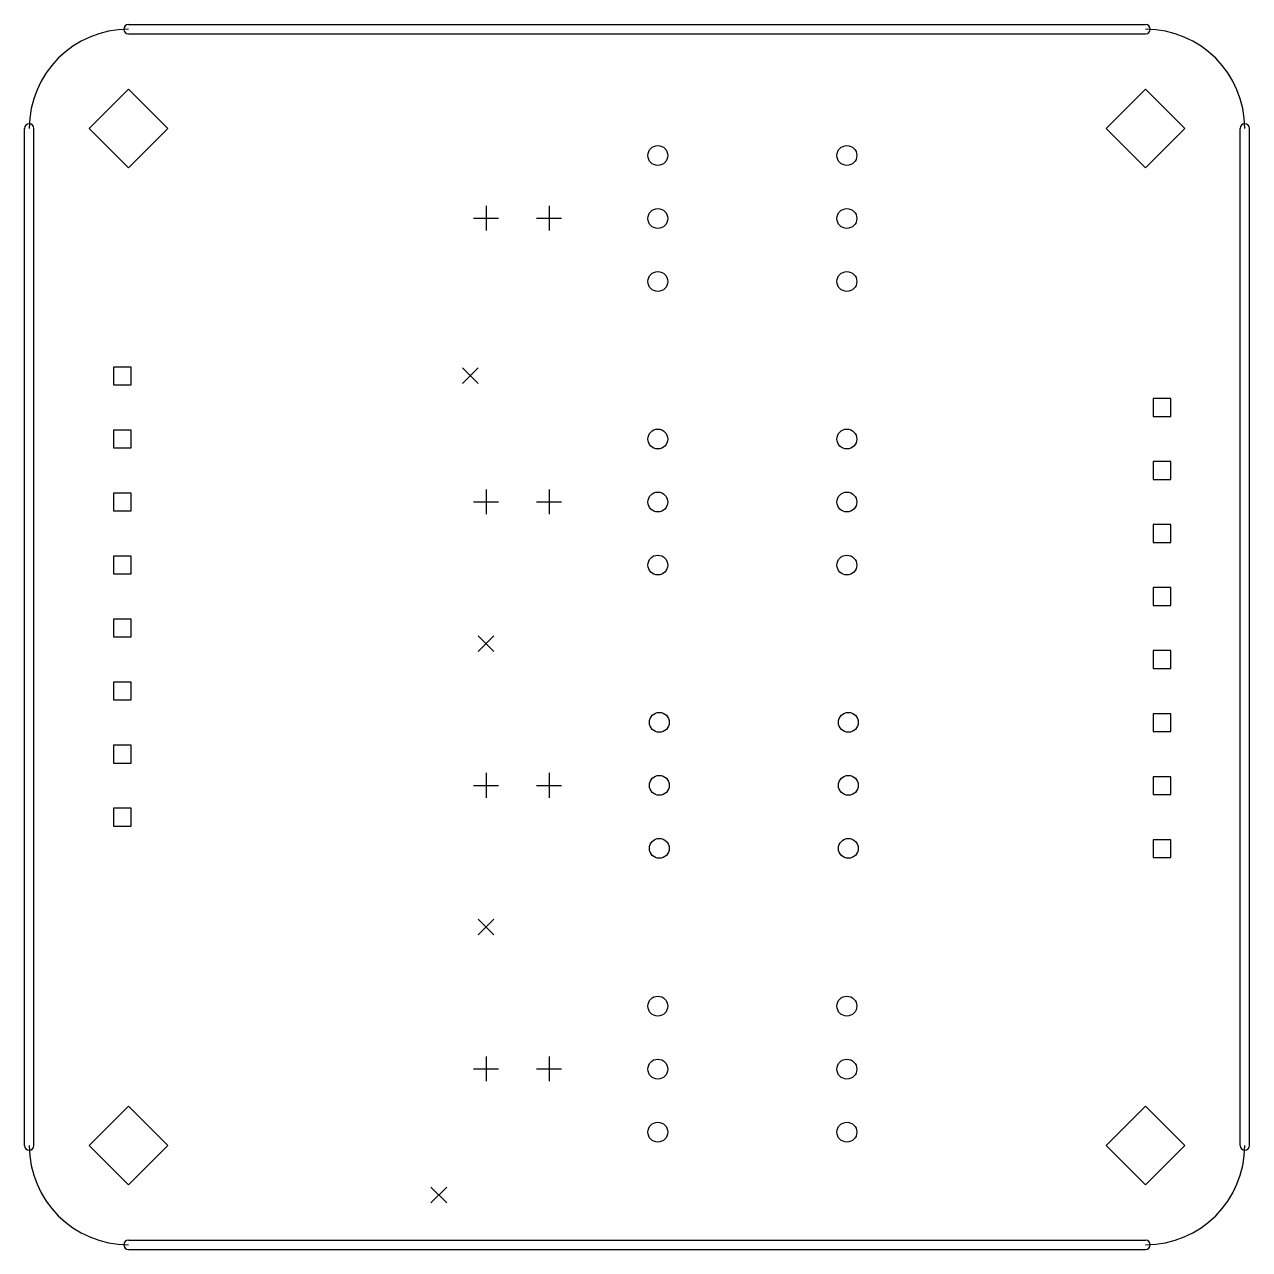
# Model space of a CAD drawing. Extents: x -3.4 to 68.2, y -77.1 to 0.2.
# Drawn here: x -0.19 to 49.19, y -49.19 to 0.19 of the extents above; entities that cross this region are included whole.
import ezdxf

# ---------------------------------------------------------------- set-up
doc = ezdxf.new("R2010")
doc.units = 0
doc.header["$MEASUREMENT"] = 0
doc.layers.add('BLACK', color=7, linetype='CONTINUOUS')

msp = doc.modelspace()

# ---------------------------------------------------------------- linework, layer by layer
at = {"layer": 'Black'}
for p, q in [((4, 0.1905), (45, 0.1905)), ((4, -0.1905), (45, -0.1905)), ((4, -2.4125), (2.4125, -4)), ((5.5875, -4), (4, -2.4125)), ((45, -2.4125), (43.4125, -4)), ((46.5875, -4), (45, -2.4125)), ((-0.1905, -45), (-0.1905, -4)), ((0.1905, -45), (0.1905, -4)), ((2.4125, -4), (4, -5.5875)), ((4, -5.5875), (5.5875, -4)), ((43.4125, -4), (45, -5.5875)), ((45, -5.5875), (46.5875, -4)), ((48.8095, -45), (48.8095, -4)), ((49.1905, -45), (49.1905, -4)), ((18.415, -7.12), (18.415, -8.12)), ((20.955, -7.12), (20.955, -8.12)), ((17.915, -7.62), (18.915, -7.62)), ((20.455, -7.62), (21.455, -7.62)), ((4.10921, -13.6208), (3.39079, -13.6208)), ((3.39079, -13.6208), (3.39079, -14.3392)), ((4.10921, -14.3392), (4.10921, -13.6208)), ((17.4625, -13.6525), (18.0975, -14.2875)), ((18.0975, -13.6525), (17.4625, -14.2875)), ((3.39079, -14.3392), (4.10921, -14.3392)), ((46.0192, -14.8908), (45.3008, -14.8908)), ((45.3008, -14.8908), (45.3008, -15.6092)), ((46.0192, -15.6092), (46.0192, -14.8908)), ((45.3008, -15.6092), (46.0192, -15.6092)), ((4.10921, -16.1608), (3.39079, -16.1608)), ((3.39079, -16.1608), (3.39079, -16.8792)), ((4.10921, -16.8792), (4.10921, -16.1608)), ((3.39079, -16.8792), (4.10921, -16.8792)), ((46.0192, -17.4308), (45.3008, -17.4308)), ((45.3008, -17.4308), (45.3008, -18.1492)), ((46.0192, -18.1492), (46.0192, -17.4308)), ((45.3008, -18.1492), (46.0192, -18.1492)), ((4.10921, -18.7008), (3.39079, -18.7008)), ((3.39079, -18.7008), (3.39079, -19.4192)), ((4.10921, -19.4192), (4.10921, -18.7008)), ((18.415, -18.55), (18.415, -19.55)), ((20.955, -18.55), (20.955, -19.55)), ((17.915, -19.05), (18.915, -19.05)), ((20.455, -19.05), (21.455, -19.05)), ((3.39079, -19.4192), (4.10921, -19.4192)), ((46.0192, -19.9708), (45.3008, -19.9708)), ((45.3008, -19.9708), (45.3008, -20.6892)), ((46.0192, -20.6892), (46.0192, -19.9708)), ((45.3008, -20.6892), (46.0192, -20.6892)), ((4.10921, -21.2408), (3.39079, -21.2408)), ((3.39079, -21.2408), (3.39079, -21.9592)), ((4.10921, -21.9592), (4.10921, -21.2408)), ((3.39079, -21.9592), (4.10921, -21.9592)), ((46.0192, -22.5108), (45.3008, -22.5108)), ((45.3008, -22.5108), (45.3008, -23.2292)), ((46.0192, -23.2292), (46.0192, -22.5108)), ((45.3008, -23.2292), (46.0192, -23.2292)), ((4.10921, -23.7808), (3.39079, -23.7808)), ((3.39079, -23.7808), (3.39079, -24.4992)), ((4.10921, -24.4992), (4.10921, -23.7808)), ((3.39079, -24.4992), (4.10921, -24.4992)), ((18.0975, -24.4475), (18.7325, -25.0825)), ((18.7325, -24.4475), (18.0975, -25.0825)), ((46.0192, -25.0508), (45.3008, -25.0508)), ((45.3008, -25.0508), (45.3008, -25.7692)), ((46.0192, -25.7692), (46.0192, -25.0508)), ((45.3008, -25.7692), (46.0192, -25.7692)), ((4.10921, -26.3208), (3.39079, -26.3208)), ((3.39079, -26.3208), (3.39079, -27.0392)), ((4.10921, -27.0392), (4.10921, -26.3208)), ((3.39079, -27.0392), (4.10921, -27.0392)), ((46.0192, -27.5908), (45.3008, -27.5908)), ((45.3008, -27.5908), (45.3008, -28.3092)), ((46.0192, -28.3092), (46.0192, -27.5908)), ((45.3008, -28.3092), (46.0192, -28.3092)), ((4.10921, -28.8608), (3.39079, -28.8608)), ((3.39079, -28.8608), (3.39079, -29.5792)), ((4.10921, -29.5792), (4.10921, -28.8608)), ((3.39079, -29.5792), (4.10921, -29.5792)), ((18.415, -29.98), (18.415, -30.98)), ((20.955, -29.98), (20.955, -30.98)), ((17.915, -30.48), (18.915, -30.48)), ((20.455, -30.48), (21.455, -30.48)), ((46.0192, -30.1308), (45.3008, -30.1308)), ((45.3008, -30.1308), (45.3008, -30.8492)), ((46.0192, -30.8492), (46.0192, -30.1308)), ((45.3008, -30.8492), (46.0192, -30.8492)), ((4.10921, -31.4008), (3.39079, -31.4008)), ((3.39079, -31.4008), (3.39079, -32.1192)), ((4.10921, -32.1192), (4.10921, -31.4008)), ((3.39079, -32.1192), (4.10921, -32.1192)), ((46.0192, -32.6708), (45.3008, -32.6708)), ((45.3008, -32.6708), (45.3008, -33.3892)), ((46.0192, -33.3892), (46.0192, -32.6708)), ((45.3008, -33.3892), (46.0192, -33.3892)), ((18.0975, -35.8775), (18.7325, -36.5125)), ((18.7325, -35.8775), (18.0975, -36.5125)), ((18.415, -41.41), (18.415, -42.41)), ((20.955, -41.41), (20.955, -42.41)), ((17.915, -41.91), (18.915, -41.91)), ((20.455, -41.91), (21.455, -41.91)), ((4, -43.4125), (2.4125, -45)), ((5.5875, -45), (4, -43.4125)), ((45, -43.4125), (43.4125, -45)), ((46.5875, -45), (45, -43.4125)), ((2.4125, -45), (4, -46.5875)), ((4, -46.5875), (5.5875, -45)), ((43.4125, -45), (45, -46.5875)), ((45, -46.5875), (46.5875, -45)), ((16.1925, -46.6725), (16.8275, -47.3075)), ((16.8275, -46.6725), (16.1925, -47.3075)), ((4, -48.8095), (45, -48.8095)), ((4, -49.1905), (45, -49.1905))]:
    msp.add_line(p, q, dxfattribs=at)
for centre in [(25.34, -5.09), (32.96, -5.09), (25.34, -7.63), (32.96, -7.63), (25.34, -10.17), (32.96, -10.17), (25.34, -16.52), (32.96, -16.52), (25.34, -19.06), (32.96, -19.06), (25.34, -21.6), (32.96, -21.6), (25.4, -27.94), (33.02, -27.94), (25.4, -30.48), (33.02, -30.48), (25.4, -33.02), (33.02, -33.02), (25.34, -39.38), (32.96, -39.38), (25.34, -41.92), (32.96, -41.92), (25.34, -44.46), (32.96, -44.46)]:
    msp.add_circle(centre, 0.4, dxfattribs=at)
for centre, radius, start, end in [((4, -4), 4, 90, 180), ((4, 0), 0.1905, 90, 270), ((45, 0), 0.1905, 270, 450), ((45, -4), 4, 0, 90), ((0, -4), 0.1905, 360, 540), ((49, -4), 0.1905, 360, 540), ((0, -45), 0.1905, 180, 360), ((4, -45), 4, -180, -90), ((45, -45), 4, -90, 0), ((49, -45), 0.1905, 180, 360), ((4, -49), 0.1905, 90, 270), ((45, -49), 0.1905, 270, 450)]:
    msp.add_arc(centre, radius, start, end, dxfattribs=at)

doc.saveas('drawing.dxf')
